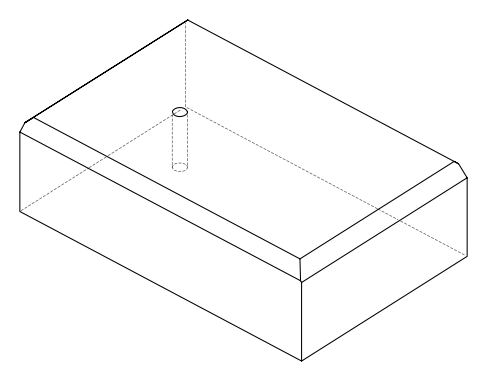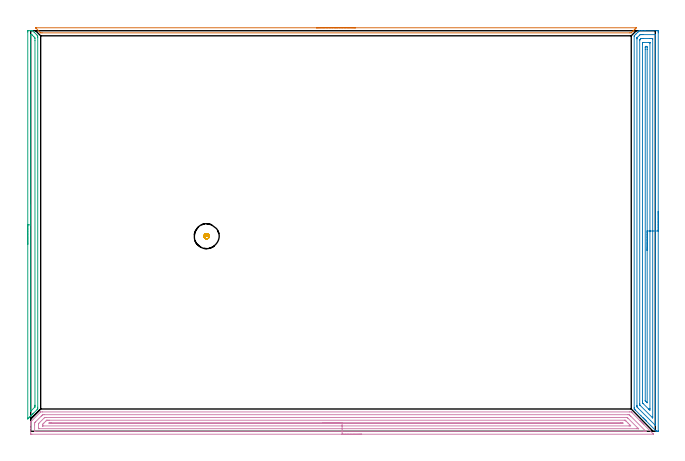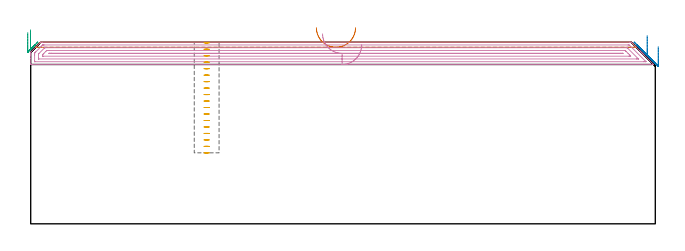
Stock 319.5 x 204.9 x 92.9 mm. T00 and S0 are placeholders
(PLAN: 5 operations, 1 tool changes, 27.7 min)
(1 AREA_MILL | FG_CHAMFER_SURFACE | UGT0205_001 | 2.6 min | 1052 mm3)
(2 AREA_MILL_1 | FG_CHAMFER_SURFACE_1 | UGT0205_001 | 8.19 min | 15486 mm3)
(3 AREA_MILL_2 | FG_CHAMFER_SURFACE_2 | UGT0205_001 | 3.32 min | 2621 mm3)
(4 AREA_MILL_3 | FG_CHAMFER_SURFACE_3 | UGT0205_001 | 12.63 min | 20124 mm3)
(5 MILL_BLIND_HOLE_FROM_SOLID_MATERIAL | STEP1POCKET | UGT0201_128 | Spiral | 0.94 min | 7167 mm3)
(TOOL UGT0205_001 | Chamfer Mill 20 x 3 x 45 deg. | D20 FL50 Z2)
(TOOL UGT0201_128 | Carbide End Mill 10.0 | D10 FL15 Z4)
(OP 1 AREA_MILL)
G17 G21 G94 G90
T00 M6
G54
G17 G0 G90 X146.15 Y206.4 S1061 M3
G43 Z102.9 H0
Z100.3
G94 G1 X146.188 Z99.428 F250.
X146.302 Z98.564
X146.491 Z97.712
X146.753 Z96.88
X147.087 Z96.074
X147.49 Z95.3
X147.959 Z94.564
X148.49 Z93.872
X149.079 Z93.229
X149.722 Z92.64
X150.414 Z92.108
X151.15 Z91.64
X151.924 Z91.237
X152.73 Z90.903
X153.562 Z90.641
X154.414 Z90.452
X155.278 Z90.338
X156.15 Z90.3
X309.79
X309.792 Y206.397 Z90.302
X309.79 Y206.391 Z90.308
X309.381 Y205.979 Z90.718
X309.195 Y205.795 Z90.904
X309.058 Y205.658 Z91.042
X308.941 Y205.54 Z91.158
X308.898 Y205.497 Z91.201
X308.216 Y204.816 Z91.884
X308.062 Y204.66 Z92.036
X308.006 Y204.604 Z92.093
X307.401 Y204.001 Z92.699
X307.195 Y203.802 Z92.887
X306.519 Y203.8 Z92.9
X5.782
X5.105 Y203.802 Z92.887
X5.023 Y203.877 Z92.816
X4.899 Y204.001 Z92.699
X4.889 Y204.011 Z92.689
X4.679 Y204.221 Z92.479
X2.841 Y206.058 Z90.641
X2.659 Y206.244 Z90.456
X2.519 Y206.393 Z90.306
X2.659 Y206.4 Z90.3
X156.15
X157.022 Z90.338
X157.887 Z90.452
X158.738 Z90.641
X159.57 Z90.903
X160.376 Z91.237
X161.15 Z91.64
X161.886 Z92.108
X162.578 Z92.64
X163.221 Z93.229
X163.81 Z93.872
X164.342 Z94.564
X164.81 Z95.3
X165.213 Z96.074
X165.547 Z96.88
X165.809 Z97.712
X165.998 Z98.564
X166.112 Z99.428
X166.15 Z100.3
G0 Z102.9
M5
M2
(OP 2 AREA_MILL_1)
G17 G21 G94 G90
T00 M6
G54
G17 G0 G90 X321. Y112.45 S1061 M3
G43 Z102.9 H0
Z90.6
G94 G1 Y112.412 Z89.728 F250.
Y112.298 Z88.864
Y112.109 Z88.012
Y111.847 Z87.18
Y111.513 Z86.374
Y111.11 Z85.6
Y110.642 Z84.864
Y110.11 Z84.172
Y109.521 Z83.529
Y108.878 Z82.94
Y108.186 Z82.408
Y107.45 Z81.94
Y106.676 Z81.537
Y105.87 Z81.203
Y105.038 Z80.941
Y104.187 Z80.752
Y103.322 Z80.638
Y102.45 Z80.6
Y0.17
X320.995 Y0.055 Z80.604
X320.992 Y0.01 Z80.606
X320.779 Y0. Z80.821
X320.57 Z81.03
X320.465 Z81.135
X320.13 Y0.008 Z81.47
X320.102 Y0.01 Z81.498
X319.93 Y0.17 Z81.67
X319.913 Y0.187 Z81.687
X315.016 Y5.083 Z86.582
X314.85 Y5.247 Z86.745
X314.689 Y5.41 Z86.908
X314.569 Y5.53 Z87.029
X314.41 Y5.688 Z87.185
X314.256 Y5.843 Z87.342
X314.122 Y5.977 Z87.475
X313.97 Y6.128 Z87.625
X313.822 Y6.277 Z87.775
X313.676 Y6.423 Z87.922
X313.53 Y6.568 Z88.065
X313.389 Y6.71 Z88.209
X313.229 Y6.87 Z88.369
X313.09 Y7.008 Z88.506
X312.21 Y7.888 Z89.386
X309.21 Y10.89 Z92.389
X309.13 Y10.969 Z92.468
X308.765 Y11.336 Z92.833
X308.706 Y11.399 Z92.892
X308.705 Y11.415 Z92.893
X308.7 Y12.23 Z92.9
Y202.05
X308.704 Y202.307 Z92.889
X308.896 Y202.497 Z92.703
X308.95 Y202.55 Z92.65
X309.57 Y203.172 Z92.026
X309.79 Y203.39 Z91.81
X310.45 Y204.052 Z91.146
X310.634 Y204.234 Z90.966
X310.683 Y204.283 Z90.917
X311.169 Y204.77 Z90.43
X311.281 Y204.879 Z90.317
X311.306 Y204.895 Z90.292
X311.33 Y204.9 Z90.269
X312.65 Z88.945
X313.866 Z87.731
X314.41 Z87.184
X320.297 Z81.3
X320.57 Y204.896 Z81.028
X320.992 Y204.89 Z80.606
X320.995 Y204.715 Z80.603
X320.999 Y204.283 Z80.601
X321. Y203.846 Z80.6
Y102.45
X319.586 Z82.014
X319.585 Y3.403 Z82.015
X319.584 Y3.297 Z82.016
X319.579 Y3.024 Z82.021
X319.572 Y2.989 Z82.028
X319.534 Y3.022 Z82.066
X319.492 Y3.06 Z82.108
X319.253 Y3.297 Z82.347
X310.89 Y11.66 Z90.71
X310.324 Y12.23 Z91.276
X310.133 Y12.429 Z91.467
X310.121 Y12.624 Z91.479
X310.115 Y13.016 Z91.485
Y13.123
X310.114 Y200.71 Z91.486
X310.116 Y201.104 Z91.484
X310.118 Y201.202 Z91.482
X310.121 Y201.248 Z91.479
X310.14 Y201.278 Z91.46
X310.233 Y201.377 Z91.367
X310.453 Y201.603 Z91.147
X311.348 Y202.497 Z90.252
X311.566 Y202.704 Z90.034
X311.77 Y202.89 Z89.83
X312.255 Y202.898 Z89.345
X312.65 Y202.899 Z88.95
X313.133 Y202.9 Z88.467
X319.498 Y202.899 Z82.102
X319.529 Y202.898 Z82.071
X319.561 Y202.893 Z82.039
X319.579 Y202.887 Z82.021
X319.58 Y202.863 Z82.02
X319.585 Y202.603 Z82.015
X319.586 Y102.45 Z82.014
X318.172 Z83.428
X318.171 Y7.518 Z83.429
X318.169 Y6.87 Z83.431
X318.168 Y6.843 Z83.432
X318.133 Y6.87 Z83.467
X317.93 Y7.07 Z83.67
X311.877 Y13.123 Z89.723
X311.77 Y13.232 Z89.83
X311.58 Y13.431 Z90.02
X311.535 Y13.481 Z90.065
X311.532 Y13.607 Z90.068
X311.53 Y13.771 Z90.07
X311.529 Y14.016 Z90.071
Y14.261
Y199.817
X311.53 Y200.061 Z90.07
X311.532 Y200.144 Z90.068
X311.535 Y200.206 Z90.065
X311.559 Y200.248 Z90.041
X311.77 Y200.468 Z89.83
X311.889 Y200.589 Z89.711
X312.01 Y200.71 Z89.59
X312.141 Y200.834 Z89.459
X312.188 Y200.877 Z89.412
X312.276 Y200.89 Z89.324
X312.465 Y200.898 Z89.135
X312.65 Y200.899 Z88.95
X313.343 Y200.9 Z88.257
X316.863 Z84.737
X317.743 Z83.857
X317.93 Y200.897 Z83.67
X318.117 Y200.892 Z83.483
X318.164 Y200.89 Z83.436
X318.167 Y200.856 Z83.433
X318.17 Y200.792 Z83.43
X318.171 Y200.71 Z83.429
X318.172 Y200.465 Z83.428
Y102.45
X316.757 Z84.843
X316.756 Y11.634 Z84.844
X316.755 Y11.336 Z84.845
X316.75 Y10.747 Z84.85
X316.17 Y11.283 Z85.43
X316.114 Y11.336 Z85.486
X313.332 Y14.118 Z88.268
X313.123 Y14.332 Z88.477
X312.977 Y14.484 Z88.623
X312.949 Y14.524 Z88.651
X312.947 Y14.539 Z88.653
X312.944 Y14.611 Z88.656
X312.943 Y14.909 Z88.657
Y15.506
Y198.03
X312.945 Y198.624 Z88.655
X312.948 Y198.825 Z88.652
X312.95 Y198.888 Z88.65
X312.995 Y198.891 Z88.605
X313.102 Y198.895 Z88.498
X313.53 Y198.9 Z88.07
X313.553 Z88.047
X316.193 Z85.407
X316.6 Y198.896 Z85.
X316.701 Y198.893 Z84.899
X316.746 Y198.89 Z84.854
X316.75 Y198.859 Z84.85
X316.753 Y198.766 Z84.847
X316.757 Y198.328 Z84.843
Y102.45
X315.343 Z86.257
Y14.856
X315.341 Y14.802 Z86.259
X315.336 Y14.695 Z86.264
X315.327 Y14.583 Z86.273
X315.29 Y14.616 Z86.31
X314.991 Y14.909 Z86.609
X314.41 Y15.496 Z87.19
X314.377 Y15.533 Z87.223
X314.364 Y15.571 Z87.236
X314.361 Y15.641 Z87.239
X314.358 Y15.749 Z87.242
X314.357 Y195.404 Z87.243
X314.36 Y196.244 Z87.24
X314.362 Y196.293 Z87.238
X314.41 Y196.89 Z87.19
X314.649 Y196.895 Z86.951
X315.29 Y196.89 Z86.31
X315.338 Y196.244 Z86.262
X315.341 Y196.192 Z86.259
X315.343 Y195.35 Z86.257
Y195.296
Y102.45
Y101.578 Z86.295
Y100.714 Z86.409
Y99.862 Z86.598
Y99.03 Z86.86
Y98.224 Z87.194
Y97.45 Z87.597
Y96.714 Z88.065
Y96.022 Z88.596
Y95.379 Z89.186
Y94.79 Z89.829
Y94.259 Z90.521
Y93.79 Z91.257
Y93.387 Z92.031
Y93.053 Z92.837
Y92.791 Z93.669
Y92.602 Z94.52
Y92.488 Z95.385
Y92.45 Z96.257
G0 Z102.9
M5
M2
(OP 3 AREA_MILL_2)
G17 G21 G94 G90
T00 M6
G54
G17 G0 G90 X-1.5 Y95.6 S1061 M3
G43 Z102.9 H0
Z97.8
G94 G1 Y95.638 Z96.928 F250.
Y95.752 Z96.063
Y95.941 Z95.212
Y96.203 Z94.38
Y96.537 Z93.574
Y96.94 Z92.8
Y97.408 Z92.064
Y97.94 Z91.372
Y98.529 Z90.729
Y99.172 Z90.14
Y99.864 Z89.608
Y100.6 Z89.14
Y101.374 Z88.737
Y102.18 Z88.403
Y103.012 Z88.141
Y103.863 Z87.952
Y104.728 Z87.838
Y105.6 Z87.8
Y204.286
X-1.497 Y204.549 Z87.803
X-1.491 Y204.897 Z87.805
X-1.465 Y204.899 Z87.832
X-0.263 Y204.9 Z89.032
X0.557 Z89.856
X0.612 Z89.911
X0.992 Y204.899 Z90.29
X1.019 Y204.881 Z90.319
X1.779 Y204.122 Z91.076
X3.238 Y202.664 Z92.535
X3.4 Y202.5 Z92.7
X3.432 Y202.467 Z92.732
X3.605 Y202.288 Z92.895
X3.6 Y201.621 Z92.9
X3.597 Y12.273 Z92.897
X3.59 Y11.463 Z92.89
X3.586 Y11.393 Z92.886
X3.576 Y11.38 Z92.876
X3.238 Y11.036 Z92.535
X1.488 Y9.285 Z90.783
X1.348 Y9.147 Z90.646
X1.192 Y8.991 Z90.49
X1.05 Y8.848 Z90.345
X0.902 Y8.7 Z90.199
X0.764 Y8.562 Z90.061
X0.612 Y8.41 Z89.908
X0.455 Y8.254 Z89.753
X0.335 Y8.134 Z89.632
X0.175 Y7.972 Z89.47
X0.008 Y7.807 Z89.306
X-0.263 Y7.536 Z89.035
X-0.437 Y7.361 Z88.859
X-1.015 Y6.785 Z88.285
X-1.492 Y6.308 Z87.806
X-1.495 Y6.327 Z87.805
X-1.498 Y6.468 Z87.802
X-1.5 Y6.761 Z87.8
Y105.6
X-0.086 Z89.214
X-0.085 Y202.319 Z89.215
X-0.084 Y202.5 Z89.216
X-0.08 Y202.855 Z89.22
X-0.078 Y202.89 Z89.222
X-0.015 Y202.894 Z89.285
X0.089 Y202.897 Z89.389
X0.221 Y202.899 Z89.521
X0.416 Y202.894 Z89.716
X0.513 Y202.89 Z89.813
X0.563 Y202.876 Z89.863
X0.612 Y202.83 Z89.912
X0.949 Y202.5 Z90.249
X1.488 Y201.96 Z90.788
X1.836 Y201.606 Z91.136
X2.179 Y201.245 Z91.479
X2.184 Y200.896 Z91.484
X2.186 Y199.82 Z91.486
X2.182 Y13.35 Z91.482
X2.181 Y13.166 Z91.481
X2.177 Y12.462 Z91.477
X2.165 Y12.426 Z91.465
X2.135 Y12.393 Z91.435
X2.022 Y12.273 Z91.322
X0.237 Y10.487 Z89.537
X0.054 Y10.307 Z89.354
X-0.018 Y10.237 Z89.282
X-0.076 Y10.185 Z89.224
X-0.081 Y10.301 Z89.219
X-0.084 Y10.487 Z89.216
X-0.085 Y10.913 Z89.215
X-0.086 Y11.199 Z89.214
Y105.6
Y106.472 Z89.252
Y107.336 Z89.366
Y108.188 Z89.555
Y109.02 Z89.817
Y109.826 Z90.151
Y110.6 Z90.554
Y111.336 Z91.023
Y112.028 Z91.554
Y112.671 Z92.143
Y113.26 Z92.786
Y113.791 Z93.478
Y114.26 Z94.214
Y114.663 Z94.988
Y114.997 Z95.794
Y115.259 Z96.626
Y115.448 Z97.478
Y115.562 Z98.343
Y115.6 Z99.214
G0 Z102.9
M5
M2
(OP 4 AREA_MILL_3)
G17 G21 G94 G90
T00 M6
G54
G17 G0 G90 X169.3 Y-1.5 S1061 M3
G43 Z102.9 H0
Z91.5
G94 G1 X169.262 Z90.628 F250.
X169.148 Z89.764
X168.959 Z88.912
X168.697 Z88.08
X168.363 Z87.274
X167.96 Z86.5
X167.492 Z85.764
X166.96 Z85.072
X166.371 Z84.429
X165.728 Z83.84
X165.036 Z83.308
X164.3 Z82.84
X163.526 Z82.437
X162.72 Z82.103
X161.888 Z81.841
X161.037 Z81.652
X160.172 Z81.538
X159.3 Z81.5
X0.626
X0.201 Y-1.495 Z81.503
X0.01 Y-1.492 Z81.505
X0. Y-1.077 Z81.92
Y1.562 Z84.556
Y2.968 Z85.964
Y3.321 Z86.316
Y4.026 Z87.026
Y4.64 Z87.639
X0.001 Y4.729 Z87.728
X0.01 Y4.8 Z87.796
X0.077 Y4.877 Z87.876
X5.096 Y9.896 Z92.896
X5.102
X5.99 Y9.9 Z92.9
X306.353
X307.161 Y9.894 Z92.894
X307.201 Y9.893 Z92.893
X307.247 Y9.851 Z92.85
X307.624 Y9.477 Z92.475
X311.583 Y5.519 Z88.515
X311.716 Y5.385 Z88.383
X311.885 Y5.216 Z88.214
X312.023 Y5.079 Z88.075
X312.163 Y4.938 Z87.936
X312.317 Y4.784 Z87.781
X312.462 Y4.64 Z87.635
X312.61 Y4.491 Z87.489
X312.75 Y4.351 Z87.349
X312.902 Y4.2 Z87.195
X313.057 Y4.044 Z87.042
X313.183 Y3.918 Z86.916
X313.342 Y3.76 Z86.755
X313.504 Y3.597 Z86.595
X313.716 Y3.384 Z86.384
X318.497 Y-1.396 Z81.602
X318.57 Y-1.473 Z81.525
X318.583 Y-1.495 Z81.504
X318.57 Y-1.5 Z81.5
X159.3
Y-0.086 Z82.914
X2.301
X2.046 Y-0.083 Z82.917
X2.016 Y-0.081 Z82.919
X2.01 Y-0.078 Z82.922
X2.006 Y-0.069 Z82.931
X2.002 Y-0.034 Z82.966
X2.001 Y0. Z83.
X2. Y0.21 Z83.21
Y3.321 Z86.321
Y3.728 Z86.728
X2.004 Y4.2 Z87.2
X2.008 Y4.302 Z87.302
X2.012 Y4.35 Z87.35
X2.042 Y4.384 Z87.384
X2.132 Y4.478 Z87.478
X2.414 Y4.764 Z87.764
X2.573 Y4.923 Z87.923
X5.367 Y7.718 Z90.718
X5.677 Y8.026 Z91.026
X5.99 Y8.336 Z91.336
X6.125 Y8.464 Z91.464
X6.156 Y8.479 Z91.479
X6.201 Y8.481 Z91.481
X6.298 Y8.484 Z91.484
X6.494 Y8.485 Z91.485
X6.884 Y8.486 Z91.486
X305.573 Y8.485 Z91.485
X305.962 Y8.481 Z91.481
X306.152 Y8.479 Z91.479
X306.353 Y8.29 Z91.29
X306.931 Y7.718 Z90.718
X314.398 Y0.252 Z83.252
X314.642 Y0.005 Z83.005
X314.683 Y-0.041 Z82.959
X314.716 Y-0.079 Z82.921
X314.667 Y-0.08 Z82.92
X314.398 Y-0.085 Z82.915
X314.284
X313.504 Y-0.086 Z82.914
X159.3
Y1.328 Z84.328
X4.202 Y1.329 Z84.329
X4.123 Y1.33 Z84.33
X4.06 Y1.332 Z84.332
X4.021 Y1.335 Z84.335
X4.01 Y1.34 Z84.34
X4.008 Y1.363 Z84.363
X4.002 Y1.562 Z84.562
X4. Y1.76 Z84.76
X4.001 Y3.519 Z86.519
X4.005 Y3.718 Z86.718
X4.01 Y3.85 Z86.85
X4.023 Y3.912 Z86.912
X4.05 Y3.942 Z86.942
X4.202 Y4.102 Z87.102
X6.938 Y6.838 Z89.838
X7.109 Y7.001 Z90.001
X7.169 Y7.058 Z90.058
X7.304 Y7.064 Z90.064
X7.543 Y7.069 Z90.069
X7.778 Y7.071 Z90.071
X304.802
X304.96 Y7.07 Z90.07
X305.086 Y7.067 Z90.067
X305.122 Y7.064 Z90.064
X305.135 Y7.056 Z90.056
X305.162 Y7.034 Z90.034
X305.362 Y6.838 Z89.838
X305.459 Y6.742 Z89.742
X310.638 Y1.562 Z84.562
X310.822 Y1.374 Z84.374
X310.855 Y1.332 Z84.332
X310.854
X310.822 Y1.331 Z84.331
X310.165 Y1.329 Z84.329
X309.928 Y1.328 Z84.328
X159.3
Y2.743 Z85.743
X6.577
X6.144 Y2.745 Z85.745
X6.057 Y2.747 Z85.747
X6.02 Y2.749 Z85.749
X6.01 Y2.756 Z85.756
X6.007 Y2.78 Z85.78
X6.003 Y2.886 Z85.886
X6. Y3.31 Z86.31
X6.001 Y3.321 Z86.321
X6.01 Y3.427 Z86.427
X6.078 Y3.517 Z86.517
X6.208 Y3.653 Z86.653
X6.374 Y3.822 Z86.822
X6.749 Y4.2 Z87.2
X7.778 Y5.229 Z88.229
X8.147 Y5.595 Z88.595
X8.185 Y5.629 Z88.629
X8.205 Y5.645 Z88.645
X8.233 Y5.65 Z88.65
X8.378 Y5.653 Z88.653
X8.672 Y5.656 Z88.656
X8.978 Y5.657 Z88.657
X9.566
X303.671
X303.979 Y5.655 Z88.655
X304.05 Y5.653 Z88.653
X304.082 Y5.651 Z88.651
X304.213 Y5.527 Z88.527
X304.452 Y5.297 Z88.297
X304.565 Y5.186 Z88.186
X304.672 Y5.079 Z88.079
X305.551 Y4.2 Z87.2
X306.353 Y3.396 Z86.396
X306.423 Y3.321 Z86.321
X306.933 Y2.75 Z85.75
X306.353 Y2.745 Z85.745
X306.045 Y2.744 Z85.744
X159.3 Y2.743 Z85.743
Y4.157 Z87.157
X10.46
X9.606 Y4.16 Z87.16
X9.566 Y4.163 Z87.163
X9.252 Y4.2 Z87.2
X9.528 Y4.237 Z87.237
X9.566 Y4.239 Z87.239
X10.416 Y4.243 Z87.243
X10.46
X301.883
X302.737 Y4.239 Z87.239
X302.777 Y4.236 Z87.236
X303.055 Y4.2 Z87.2
X302.814 Y4.163 Z87.163
X302.777 Y4.161 Z87.161
X301.927 Y4.157 Z87.157
X301.883
X159.3
X158.428 Z87.195
X157.564 Z87.309
X156.712 Z87.498
X155.88 Z87.76
X155.074 Z88.094
X154.3 Z88.497
X153.564 Z88.965
X152.872 Z89.496
X152.229 Z90.086
X151.64 Z90.729
X151.109 Z91.421
X150.64 Z92.157
X150.237 Z92.931
X149.903 Z93.737
X149.641 Z94.569
X149.452 Z95.42
X149.338 Z96.285
X149.3 Z97.157
G0 Z102.9
M5
M2
(OP 5 MILL_BLIND_HOLE_FROM_SOLID_MATERIAL)
G17 G21 G94 G90
T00 M6
G54
G17 G0 G90 X90. Y99.8 S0 M3
G43 Z102.9 H0
Z92.589
G94 G3 X90.633 Y100.517 R0.638 F250.
X89.831 Y101.139 R0.717
X88.661 Y99.631 R1.35
X89.831 Y101.139 R-1.35
X89.246 Y100.385 R0.675
X90. Y99.8 R0.675
G0 Z89.278
G3 X90.633 Y100.517 R0.638
X89.831 Y101.139 R0.717
X88.661 Y99.631 R1.35
X89.831 Y101.139 R-1.35
X89.246 Y100.385 R0.675
X90. Y99.8 R0.675
G0 Z85.967
G3 X90.633 Y100.517 R0.638
X89.831 Y101.139 R0.717
X88.661 Y99.631 R1.35
X89.831 Y101.139 R-1.35
X89.246 Y100.385 R0.675
X90. Y99.8 R0.675
G0 Z82.656
G3 X90.633 Y100.517 R0.638
X89.831 Y101.139 R0.717
X88.661 Y99.631 R1.35
X89.831 Y101.139 R-1.35
X89.246 Y100.385 R0.675
X90. Y99.8 R0.675
G0 Z79.344
G3 X90.633 Y100.517 R0.638
X89.831 Y101.139 R0.717
X88.661 Y99.631 R1.35
X89.831 Y101.139 R-1.35
X89.246 Y100.385 R0.675
X90. Y99.8 R0.675
G0 Z76.033
G3 X90.633 Y100.517 R0.638
X89.831 Y101.139 R0.717
X88.661 Y99.631 R1.35
X89.831 Y101.139 R-1.35
X89.246 Y100.385 R0.675
X90. Y99.8 R0.675
G0 Z72.722
G3 X90.633 Y100.517 R0.638
X89.831 Y101.139 R0.717
X88.661 Y99.631 R1.35
X89.831 Y101.139 R-1.35
X89.246 Y100.385 R0.675
X90. Y99.8 R0.675
G0 Z69.411
G3 X90.633 Y100.517 R0.638
X89.831 Y101.139 R0.717
X88.661 Y99.631 R1.35
X89.831 Y101.139 R-1.35
X89.246 Y100.385 R0.675
X90. Y99.8 R0.675
G0 Z66.1
G3 X90.633 Y100.517 R0.638
X89.831 Y101.139 R0.717
X88.661 Y99.631 R1.35
X89.831 Y101.139 R-1.35
X89.246 Y100.385 R0.675
X90. Y99.8 R0.675
G0 Z62.789
G3 X90.633 Y100.517 R0.638
X89.831 Y101.139 R0.717
X88.661 Y99.631 R1.35
X89.831 Y101.139 R-1.35
X89.246 Y100.385 R0.675
X90. Y99.8 R0.675
G0 Z59.478
G3 X90.633 Y100.517 R0.638
X89.831 Y101.139 R0.717
X88.661 Y99.631 R1.35
X89.831 Y101.139 R-1.35
X89.246 Y100.385 R0.675
X90. Y99.8 R0.675
G0 Z56.167
G3 X90.633 Y100.517 R0.638
X89.831 Y101.139 R0.717
X88.661 Y99.631 R1.35
X89.831 Y101.139 R-1.35
X89.246 Y100.385 R0.675
X90. Y99.8 R0.675
G0 Z52.856
G3 X90.633 Y100.517 R0.638
X89.831 Y101.139 R0.717
X88.661 Y99.631 R1.35
X89.831 Y101.139 R-1.35
X89.246 Y100.385 R0.675
X90. Y99.8 R0.675
G0 Z49.544
G3 X90.633 Y100.517 R0.638
X89.831 Y101.139 R0.717
X88.661 Y99.631 R1.35
X89.831 Y101.139 R-1.35
X89.246 Y100.385 R0.675
X90. Y99.8 R0.675
G0 Z46.233
G3 X90.633 Y100.517 R0.638
X89.831 Y101.139 R0.717
X88.661 Y99.631 R1.35
X89.831 Y101.139 R-1.35
X89.246 Y100.385 R0.675
X90. Y99.8 R0.675
G0 Z42.922
G3 X90.633 Y100.517 R0.638
X89.831 Y101.139 R0.717
X88.661 Y99.631 R1.35
X89.831 Y101.139 R-1.35
X89.246 Y100.385 R0.675
X90. Y99.8 R0.675
G0 Z39.611
G3 X90.633 Y100.517 R0.638
X89.831 Y101.139 R0.717
X88.661 Y99.631 R1.35
X89.831 Y101.139 R-1.35
X89.246 Y100.385 R0.675
X90. Y99.8 R0.675
G0 Z36.3
G3 X90.633 Y100.517 R0.638
X89.831 Y101.139 R0.717
X88.661 Y99.631 R1.35
X89.831 Y101.139 R-1.35
X89.246 Y100.385 R0.675
X90. Y99.8 R0.675
G0 Z102.9
M5
M2
